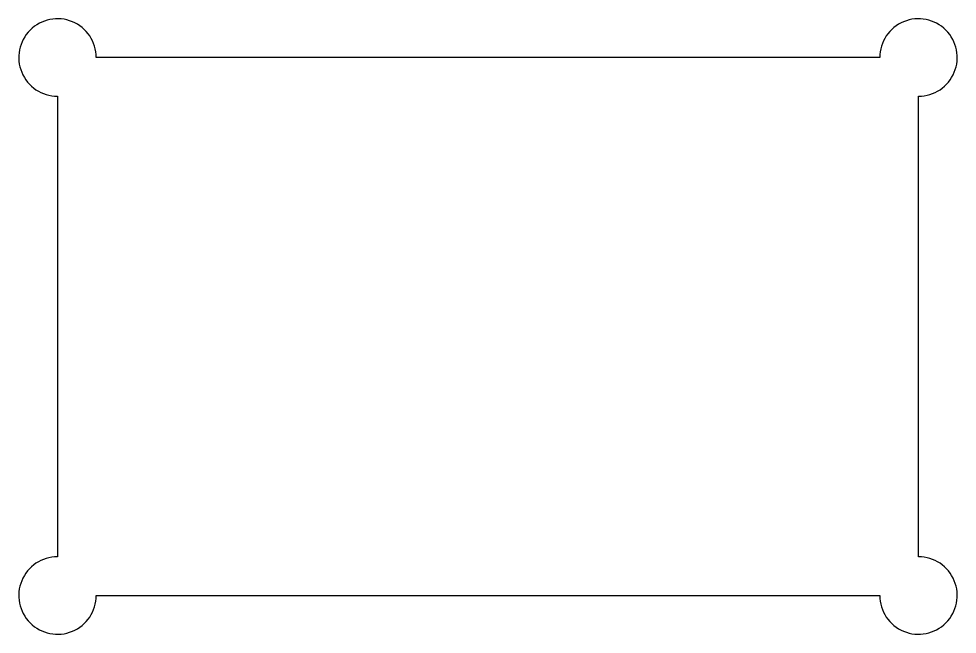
# Model space of a CAD drawing. Header units: millimetres. Extents: x -1.8 to 41.8, y -1.8 to 26.8.
import ezdxf

# ---------------------------------------------------------------- set-up
doc = ezdxf.new("R2010")
doc.units = ezdxf.units.MM
doc.layers.add('Pocket_Boundary', color=5, linetype='Continuous')

msp = doc.modelspace()

# ---------------------------------------------------------------- linework, layer by layer
at = {"layer": 'Pocket_Boundary'}
msp.add_lwpolyline([(1.8, 0), (38.2, 0, 2.414214), (40, 1.8), (40, 23.2, 2.414214), (38.2, 25), (1.8, 25, 2.414214), (0, 23.2), (0, 1.8, 2.414214)], format="xyb", close=True, dxfattribs=at)

doc.saveas('drawing.dxf')
